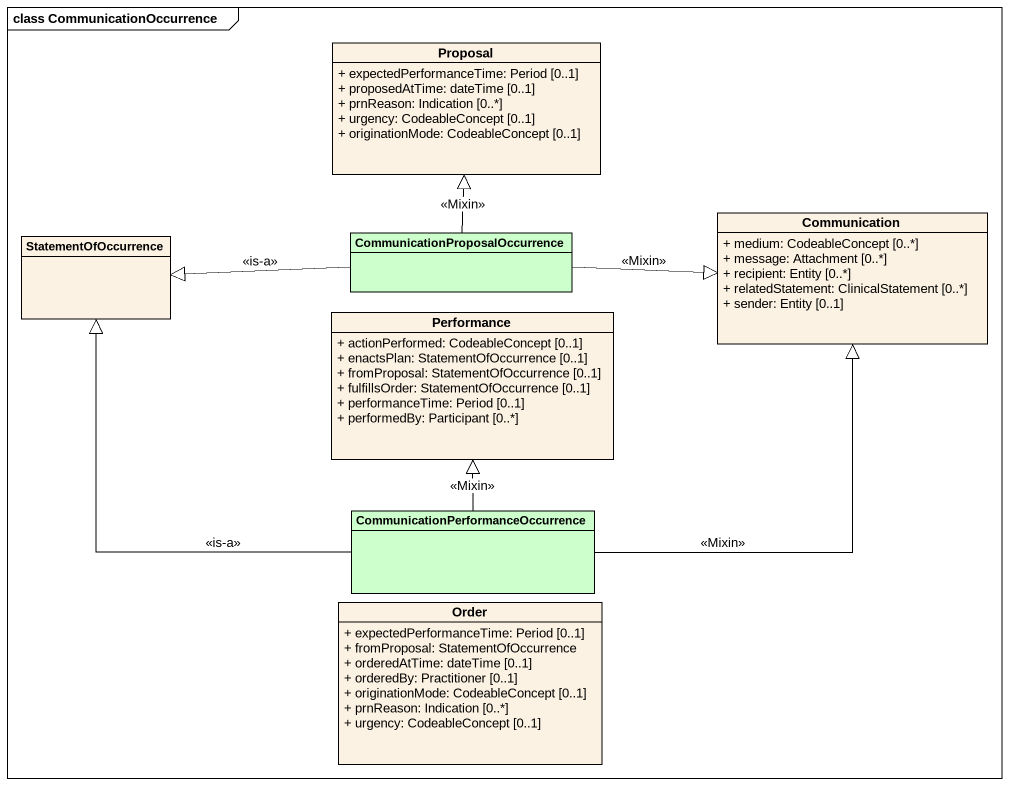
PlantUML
@startuml
mainframe class CommunicationOccurrence
hide circle
hide empty members
skinparam classAttributeIconSize 0
class Proposal {
  + expectedPerformanceTime: Period [0..1]
  + proposedAtTime: dateTime [0..1]
  + prnReason: Indication [0..*]
  + urgency: CodeableConcept [0..1]
  + originationMode: CodeableConcept [0..1]
}
class StatementOfOccurrence
class "CommunicationProposalOccurrence" as CommunicationProposalOccurre #CCFFCC
class Communication {
  + medium: CodeableConcept [0..*]
  + message: Attachment [0..*]
  + recipient: Entity [0..*]
  + relatedStatement: ClinicalStatement [0..*]
  + sender: Entity [0..1]
}
class Performance {
  + actionPerformed: CodeableConcept [0..1]
  + enactsPlan: StatementOfOccurrence [0..1]
  + fromProposal: StatementOfOccurrence [0..1]
  + fulfillsOrder: StatementOfOccurrence [0..1]
  + performanceTime: Period [0..1]
  + performedBy: Participant [0..*]
}
class "CommunicationPerformanceOccurrence" as CommunicationPerformanceOccu #CCFFCC
class Order {
  + expectedPerformanceTime: Period [0..1]
  + fromProposal: StatementOfOccurrence
  + orderedAtTime: dateTime [0..1]
  + orderedBy: Practitioner [0..1]
  + originationMode: CodeableConcept [0..1]
  + prnReason: Indication [0..*]
  + urgency: CodeableConcept [0..1]
}
CommunicationProposalOccurre -up-|> Proposal : <<Mixin>>
CommunicationProposalOccurre -left-|> StatementOfOccurrence : <<is-a>>
CommunicationProposalOccurre -right-|> Communication : <<Mixin>>
CommunicationPerformanceOccu -up-|> StatementOfOccurrence : <<is-a>>
CommunicationPerformanceOccu -up-|> Communication : <<Mixin>>
CommunicationPerformanceOccu -up-|> Performance : <<Mixin>>
@enduml
